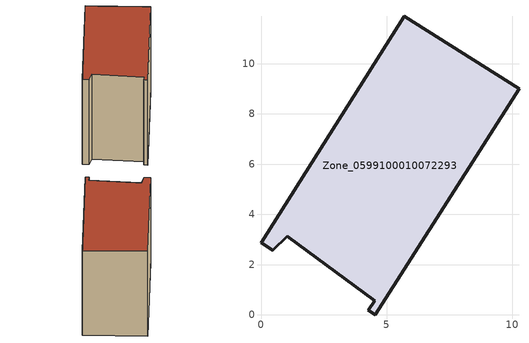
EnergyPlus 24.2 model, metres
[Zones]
Zone_0599100010072293
 floor ground (C_G): 1.04,3.14 0.48,2.57 0,2.87 5.71,11.89 10.27,9 4.55,0 4.27,0.17 4.54,0.56 z1.65
 wall outside (C_F): 4.55,0 10.27,9 5.71,11.89 0,2.87 0.48,2.57 1.04,3.14 4.54,0.56 4.27,0.17 4.55,0 z1.65:10.14
 roof outside (C_R): 0.48,2.57 1.04,3.14 4.54,0.56 4.27,0.17 4.55,0 10.27,9 5.71,11.89 0,2.87 z10.14
[BUILDING]
Pand.0599100010072293: North Axis=0; Terrain=City; Loads Convergence Tolerance Value=0.04; Temperature Convergence Tolerance Value=0.4; Solar Distribution=FullExterior; Maximum Number of Warmup Days=25; Minimum Number of Warmup Days=1
[Site:Location]
Rotterdam.The.Hague.AP_ZH_NLD Design_Conditions: Latitude=51.96; Longitude=4.45; Time Zone=1; Elevation=-4.5
[SITE:GROUNDTEMPERATURE:BUILDINGSURFACE]
18, 18, 18, 18, 18, 18, 18, 18, 18, 18, 18, 18
[MATERIAL] Thermal Absorptance=0.9; Solar Absorptance=0.7; Visible Absorptance=0.7
Name | Roughness | Thickness | Conductivity | Density | Specific Heat
G.TI.2006-2014 | MediumSmooth | 0.15 | 0.06 | 540 | 1210
F.TI.2006-2014 | Rough | 0.3 | 0.12 | 1920 | 840
R.TI.2006-2014 | MediumRough | 0.2 | 0.08 | 1500 | 1000
[CONSTRUCTION]
C_G: G.TI.2006-2014
C_F: F.TI.2006-2014
C_R: R.TI.2006-2014
[ZONE]
Zone_0599100010072293: Type=1; Multiplier=1; Ceiling Height=Autocalculate; Volume=Autocalculate; Floor Area=autocalculate; Part of Total Floor Area=Yes
[ZONEINFILTRATION:DESIGNFLOWRATE]
Infil_Zone_0599100010072293: Zone or ZoneList or Space or SpaceList=Zone_0599100010072293; Schedule=AlwaysOn; Design Flow Rate Calculation Method=Flow/Area; Flow Rate per Floor Area=0.0015; Constant Term Coefficient=1; Temperature Term Coefficient=0; Velocity Term Coefficient=0; Velocity Squared Term Coefficient=0
[HVACTEMPLATE:ZONE:IDEALLOADSAIRSYSTEM]
Zone_0599100010072293: Maximum Heating Supply Air Temperature=50; Minimum Cooling Supply Air Temperature=13; Maximum Heating Supply Air Humidity Ratio=0.0156; Minimum Cooling Supply Air Humidity Ratio=0.0077; Heating Limit=NoLimit; Cooling Limit=NoLimit; Dehumidification Control Type=ConstantSensibleHeatRatio; Cooling Sensible Heat Ratio=0.7; Dehumidification Setpoint=60; Humidification Control Type=None; Humidification Setpoint=30; Outdoor Air Method=None; Outdoor Air Flow Rate per Person=0.00944; Outdoor Air Flow Rate per Zone Floor Area=0; Outdoor Air Flow Rate per Zone=0; Demand Controlled Ventilation Type=None; Outdoor Air Economizer Type=NoEconomizer; Heat Recovery Type=None; Sensible Heat Recovery Effectiveness=0.7; Latent Heat Recovery Effectiveness=0.65
[ZONECONTROL:THERMOSTAT]
ThermostatControl_Zone_0599100010072293: Zone or ZoneList=Zone_0599100010072293; Control Type Schedule=DualSetpointControlType; Control 1=Thermostat_Zone_0599100010072293; Temperature Difference Between Cutout And Setpoint=0
[THERMOSTATSETPOINT:DUALSETPOINT]
Thermostat_Zone_0599100010072293: Heating Setpoint Temperature Schedule=HeatingSetpoint_Zone_0599100010072293; Cooling Setpoint Temperature Schedule=CoolingSetpoint_Zone_0599100010072293
[SCHEDULE:COMPACT]
HeatingSetpoint_Zone_0599100010072293: Through: 12/31, For: AllDays, Until: 24:00, 21
CoolingSetpoint_Zone_0599100010072293: Through: 12/31, For: AllDays, Until: 24:00, 24
DualSetpointControlType: Through: 12/31, For: AllDays, Until: 24:00, 4
AlwaysOn: Through: 12/31, For: AllDays, Until: 24:00, 1
